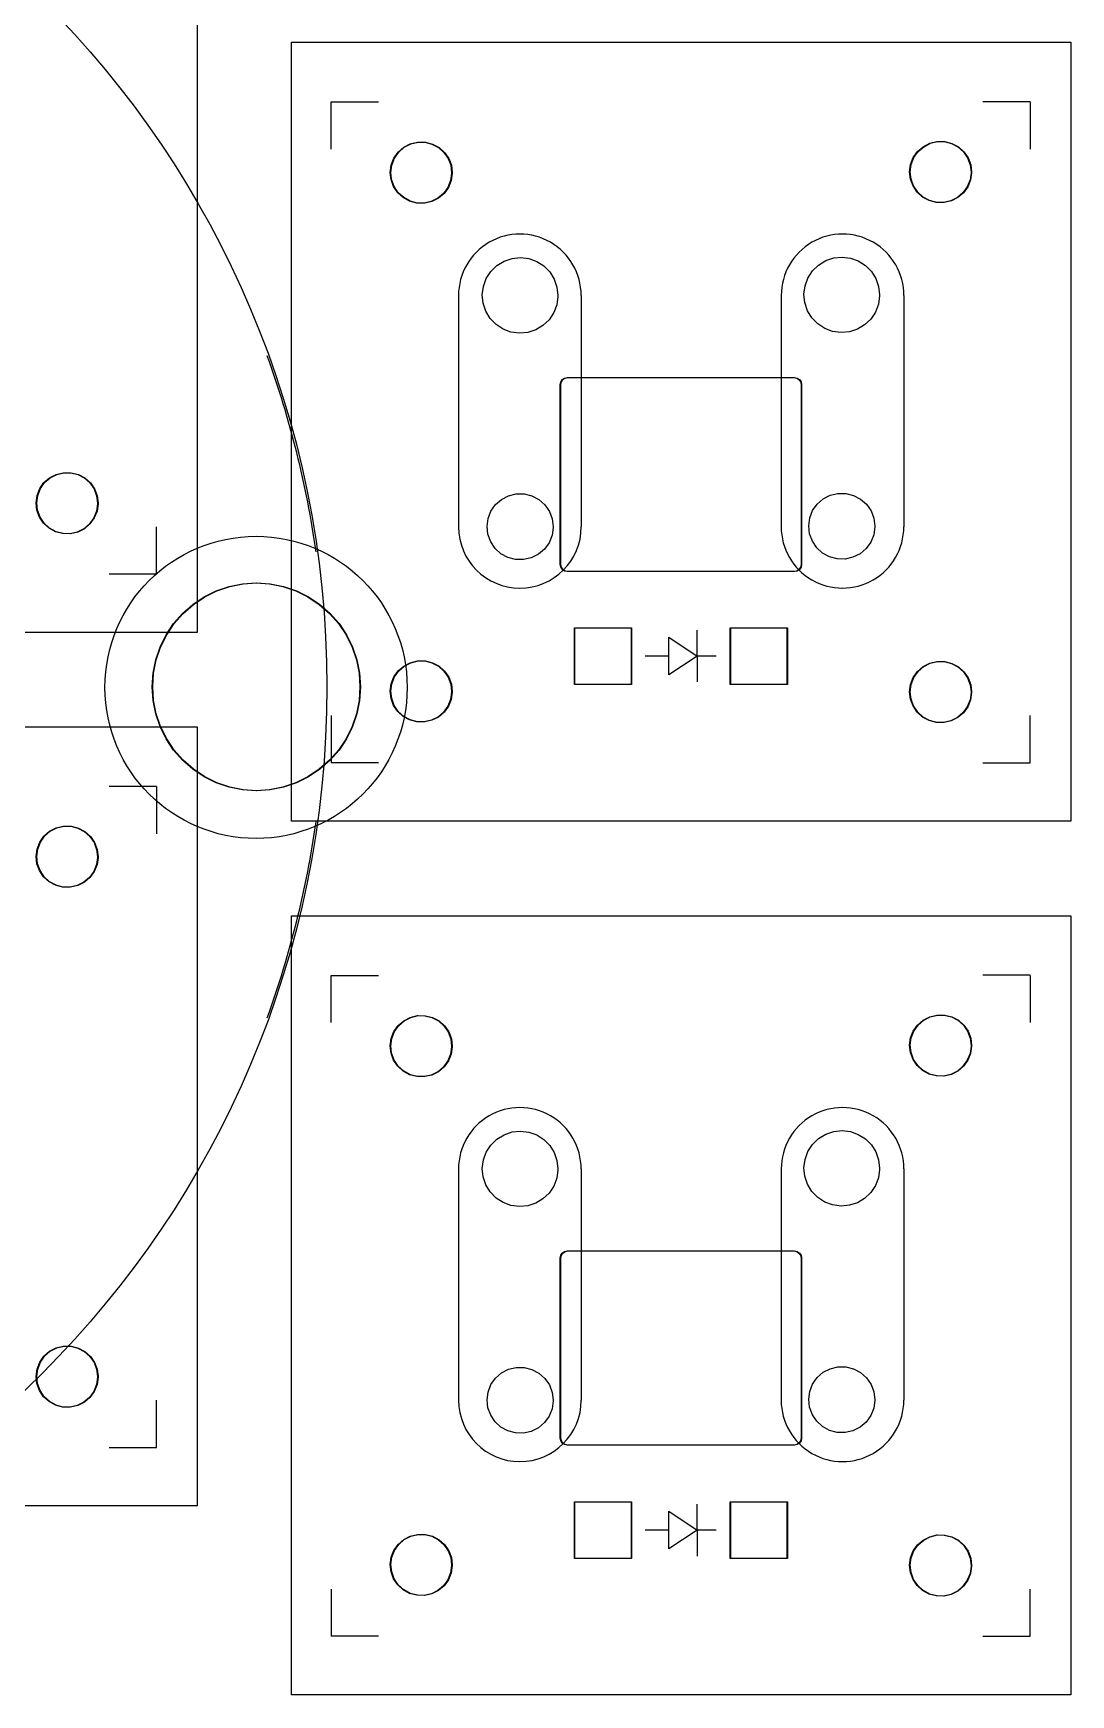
# Model space of a CAD drawing. Header units: inches. Extents: x 5 to 159, y 7 to 116.
# Drawn here: x 102.2 to 124.17, y 46.62 to 81.82 of the extents above; entities that cross this region are included whole.
import ezdxf

# ---------------------------------------------------------------- set-up
doc = ezdxf.new("R2010")
doc.units = ezdxf.units.IN
doc.header["$MEASUREMENT"] = 0
doc.layers.get('0').update_dxf_attribs({"color": 1})
doc.layers.add('KICAD_EXPORT', color=12, linetype='Continuous')
doc.layers.add('OUTLINE_CURVED', color=6, linetype='Continuous')

# ---------------------------------------------------------------- blocks, each defined once
blk = doc.blocks.new('switch')
for p, q in [((79.189, 28.239), (79.191, 23.339)), ((81.787, 28.239), (81.788, 23.34)), ((86.023, 28.239), (86.022, 23.34)), ((88.621, 28.239), (88.619, 23.339))]:
    blk.add_line(p, q)
for centre, start, end in [((80.488, 28.239), 0, 180.0351), ((87.322, 28.239), 359.9649, 180), ((80.489, 23.339), 180.0175, 0.0175), ((87.321, 23.339), 179.9825, 359.9825)]:
    blk.add_arc(centre, 1.299, start, end)

msp = doc.modelspace()

# ---------------------------------------------------------------- linework, layer by layer
at = {"layer": 'KICAD_EXPORT', "linetype": 'Continuous'}
for p, q in [((105.673, 85.625), (105.673, 69.125)), ((107.673, 65.125), (107.673, 81.625)), ((107.673, 81.625), (124.173, 81.625)), ((124.173, 81.625), (124.173, 65.125)), ((108.511, 80.362), (109.511, 80.362)), ((108.511, 79.362), (108.511, 80.362)), ((123.311, 80.363), (122.311, 80.363)), ((123.311, 80.362), (123.311, 79.362)), ((109.838, 79.17), (109.928, 79.297)), ((109.85, 79.17), (109.94, 79.297)), ((109.928, 79.297), (110.046, 79.4)), ((109.94, 79.297), (110.058, 79.4)), ((110.046, 79.4), (110.185, 79.472)), ((110.058, 79.4), (110.197, 79.472)), ((110.185, 79.472), (110.337, 79.508)), ((110.197, 79.472), (110.349, 79.508)), ((110.337, 79.508), (110.493, 79.507)), ((110.349, 79.508), (110.505, 79.507)), ((110.493, 79.507), (110.644, 79.469)), ((110.505, 79.507), (110.656, 79.469)), ((110.644, 79.469), (110.782, 79.396)), ((110.656, 79.469), (110.794, 79.396)), ((110.782, 79.396), (110.899, 79.292)), ((110.794, 79.396), (110.911, 79.292)), ((110.899, 79.292), (110.987, 79.164)), ((110.911, 79.292), (110.999, 79.164)), ((120.782, 79.037), (120.838, 79.182)), ((120.794, 79.037), (120.85, 79.182)), ((120.838, 79.182), (120.928, 79.31)), ((120.85, 79.182), (120.94, 79.31)), ((120.928, 79.31), (121.046, 79.412)), ((120.94, 79.31), (121.058, 79.412)), ((121.046, 79.412), (121.185, 79.484)), ((121.058, 79.412), (121.197, 79.484)), ((121.185, 79.484), (121.337, 79.521)), ((121.197, 79.484), (121.349, 79.521)), ((121.337, 79.521), (121.493, 79.52)), ((121.349, 79.521), (121.505, 79.52)), ((121.493, 79.52), (121.644, 79.482)), ((121.505, 79.52), (121.656, 79.482)), ((121.644, 79.482), (121.782, 79.409)), ((121.656, 79.482), (121.794, 79.409)), ((121.782, 79.409), (121.899, 79.305)), ((121.794, 79.409), (121.911, 79.305)), ((121.899, 79.305), (121.987, 79.176)), ((121.911, 79.305), (121.999, 79.176)), ((109.761, 78.869), (109.782, 79.024)), ((109.778, 78.714), (109.761, 78.869)), ((109.773, 78.869), (109.794, 79.024)), ((109.79, 78.714), (109.773, 78.869)), ((109.782, 79.024), (109.838, 79.17)), ((109.794, 79.024), (109.85, 79.17)), ((110.987, 79.164), (111.043, 79.018)), ((110.999, 79.164), (111.055, 79.018)), ((111.061, 78.849), (111.039, 78.694)), ((111.043, 79.018), (111.061, 78.863)), ((111.073, 78.849), (111.051, 78.694)), ((111.055, 79.018), (111.073, 78.863)), ((111.061, 78.863), (111.061, 78.849)), ((111.073, 78.863), (111.073, 78.849)), ((120.761, 78.882), (120.782, 79.037)), ((120.779, 78.726), (120.761, 78.882)), ((120.773, 78.882), (120.794, 79.037)), ((120.791, 78.726), (120.773, 78.882)), ((121.987, 79.176), (122.043, 79.03)), ((121.999, 79.176), (122.055, 79.03)), ((122.061, 78.861), (122.039, 78.707)), ((122.043, 79.03), (122.061, 78.875)), ((122.073, 78.861), (122.051, 78.707)), ((122.055, 79.03), (122.073, 78.875)), ((122.061, 78.875), (122.061, 78.861)), ((122.073, 78.875), (122.073, 78.861)), ((109.832, 78.567), (109.778, 78.714)), ((109.844, 78.567), (109.79, 78.714)), ((109.919, 78.438), (109.832, 78.567)), ((109.931, 78.438), (109.844, 78.567)), ((110.981, 78.549), (110.89, 78.423)), ((110.993, 78.549), (110.902, 78.423)), ((111.039, 78.694), (110.981, 78.549)), ((111.051, 78.694), (110.993, 78.549)), ((120.832, 78.58), (120.779, 78.726)), ((120.844, 78.58), (120.791, 78.726)), ((120.919, 78.45), (120.832, 78.58)), ((120.931, 78.45), (120.844, 78.58)), ((121.981, 78.562), (121.89, 78.435)), ((121.993, 78.562), (121.902, 78.435)), ((122.039, 78.707), (121.981, 78.562)), ((122.051, 78.707), (121.993, 78.562)), ((110.035, 78.333), (109.919, 78.438)), ((110.047, 78.333), (109.931, 78.438)), ((110.172, 78.258), (110.035, 78.333)), ((110.184, 78.258), (110.047, 78.333)), ((110.323, 78.219), (110.172, 78.258)), ((110.335, 78.219), (110.184, 78.258)), ((110.479, 78.216), (110.323, 78.219)), ((110.491, 78.216), (110.335, 78.219)), ((110.631, 78.251), (110.479, 78.216)), ((110.643, 78.251), (110.491, 78.216)), ((110.771, 78.321), (110.631, 78.251)), ((110.783, 78.321), (110.643, 78.251)), ((110.89, 78.423), (110.771, 78.321)), ((110.902, 78.423), (110.783, 78.321)), ((121.035, 78.345), (120.919, 78.45)), ((121.047, 78.345), (120.931, 78.45)), ((121.172, 78.271), (121.035, 78.345)), ((121.184, 78.271), (121.047, 78.345)), ((121.323, 78.231), (121.172, 78.271)), ((121.335, 78.231), (121.184, 78.271)), ((121.479, 78.228), (121.323, 78.231)), ((121.491, 78.228), (121.335, 78.231)), ((121.632, 78.263), (121.479, 78.228)), ((121.644, 78.263), (121.491, 78.228)), ((121.771, 78.333), (121.632, 78.263)), ((121.783, 78.333), (121.644, 78.263)), ((121.89, 78.435), (121.771, 78.333)), ((121.902, 78.435), (121.783, 78.333)), ((119.152, 77.056), (119.329, 77.075)), ((119.329, 77.075), (119.506, 77.054)), ((111.795, 76.618), (111.891, 76.768)), ((111.891, 76.768), (112.019, 76.893)), ((112.019, 76.893), (112.171, 76.986)), ((112.171, 76.986), (112.34, 77.044)), ((112.34, 77.044), (112.517, 77.063)), ((112.517, 77.063), (112.694, 77.041)), ((112.694, 77.041), (112.862, 76.982)), ((112.862, 76.982), (113.013, 76.886)), ((113.013, 76.886), (113.138, 76.759)), ((113.138, 76.759), (113.233, 76.608)), ((118.607, 76.631), (118.703, 76.781)), ((118.703, 76.781), (118.831, 76.905)), ((118.831, 76.905), (118.983, 76.999)), ((118.983, 76.999), (119.152, 77.056)), ((119.506, 77.054), (119.674, 76.994)), ((119.674, 76.994), (119.825, 76.898)), ((119.825, 76.898), (119.95, 76.772)), ((119.95, 76.772), (120.045, 76.621)), ((111.711, 76.274), (111.734, 76.451)), ((111.734, 76.451), (111.795, 76.618)), ((113.233, 76.608), (113.291, 76.44)), ((113.291, 76.44), (113.311, 76.263)), ((118.523, 76.286), (118.546, 76.463)), ((118.546, 76.463), (118.607, 76.631)), ((120.045, 76.621), (120.103, 76.452)), ((120.103, 76.452), (120.123, 76.275)), ((111.729, 76.096), (111.711, 76.274)), ((111.785, 75.927), (111.729, 76.096)), ((113.286, 76.064), (113.223, 75.897)), ((113.311, 76.24), (113.286, 76.064)), ((113.311, 76.263), (113.311, 76.24)), ((118.541, 76.109), (118.523, 76.286)), ((118.597, 75.939), (118.541, 76.109)), ((120.098, 76.076), (120.035, 75.909)), ((120.123, 76.253), (120.098, 76.076)), ((120.123, 76.275), (120.123, 76.253)), ((111.877, 75.774), (111.785, 75.927)), ((112.001, 75.646), (111.877, 75.774)), ((113.124, 75.748), (112.995, 75.625)), ((113.223, 75.897), (113.124, 75.748)), ((118.69, 75.787), (118.597, 75.939)), ((118.813, 75.658), (118.69, 75.787)), ((119.936, 75.761), (119.807, 75.638)), ((120.035, 75.909), (119.936, 75.761)), ((112.151, 75.548), (112.001, 75.646)), ((112.318, 75.486), (112.151, 75.548)), ((112.495, 75.463), (112.318, 75.486)), ((112.672, 75.479), (112.495, 75.463)), ((112.842, 75.534), (112.672, 75.479)), ((112.995, 75.625), (112.842, 75.534)), ((118.963, 75.561), (118.813, 75.658)), ((119.13, 75.499), (118.963, 75.561)), ((119.307, 75.475), (119.13, 75.499)), ((119.484, 75.491), (119.307, 75.475)), ((119.654, 75.546), (119.484, 75.491)), ((119.807, 75.638), (119.654, 75.546)), ((113.361, 74.375), (113.373, 74.432)), ((113.361, 70.562), (113.361, 74.375)), ((113.373, 74.432), (113.405, 74.481)), ((113.373, 74.375), (113.385, 74.432)), ((113.373, 70.562), (113.373, 74.375)), ((113.385, 74.432), (113.417, 74.481)), ((113.405, 74.481), (113.454, 74.513)), ((113.417, 74.481), (113.466, 74.513)), ((113.454, 74.513), (113.511, 74.525)), ((113.466, 74.513), (113.523, 74.525)), ((113.511, 74.525), (118.311, 74.525)), ((113.523, 74.525), (118.323, 74.525)), ((118.311, 74.525), (118.369, 74.513)), ((118.323, 74.525), (118.381, 74.513)), ((118.369, 74.513), (118.417, 74.481)), ((118.381, 74.513), (118.429, 74.481)), ((118.417, 74.481), (118.45, 74.432)), ((118.429, 74.481), (118.462, 74.432)), ((118.45, 74.432), (118.461, 74.375)), ((118.461, 74.375), (118.461, 70.562)), ((118.462, 74.432), (118.473, 74.375)), ((118.473, 74.375), (118.473, 70.562)), ((102.685, 72.472), (102.837, 72.508)), ((102.697, 72.472), (102.849, 72.508)), ((102.837, 72.508), (102.993, 72.507)), ((102.849, 72.508), (103.005, 72.507)), ((102.993, 72.507), (103.144, 72.469)), ((103.005, 72.507), (103.156, 72.469)), ((102.282, 72.024), (102.339, 72.17)), ((102.294, 72.024), (102.351, 72.17)), ((102.339, 72.17), (102.428, 72.297)), ((102.351, 72.17), (102.44, 72.297)), ((102.428, 72.297), (102.546, 72.4)), ((102.44, 72.297), (102.558, 72.4)), ((102.546, 72.4), (102.685, 72.472)), ((102.558, 72.4), (102.697, 72.472)), ((103.144, 72.469), (103.282, 72.396)), ((103.156, 72.469), (103.294, 72.396)), ((103.282, 72.396), (103.399, 72.292)), ((103.294, 72.396), (103.411, 72.292)), ((103.399, 72.292), (103.487, 72.164)), ((103.411, 72.292), (103.499, 72.164)), ((103.487, 72.164), (103.543, 72.018)), ((103.499, 72.164), (103.555, 72.018)), ((102.261, 71.869), (102.282, 72.024)), ((102.279, 71.714), (102.261, 71.869)), ((102.273, 71.869), (102.294, 72.024)), ((102.291, 71.714), (102.273, 71.869)), ((103.561, 71.849), (103.539, 71.694)), ((103.543, 72.018), (103.561, 71.863)), ((103.573, 71.849), (103.551, 71.694)), ((103.555, 72.018), (103.573, 71.863)), ((103.561, 71.863), (103.561, 71.849)), ((103.573, 71.863), (103.573, 71.849)), ((111.894, 71.693), (111.991, 71.831)), ((111.991, 71.831), (112.118, 71.942)), ((112.118, 71.942), (112.267, 72.019)), ((112.267, 72.019), (112.431, 72.058)), ((112.431, 72.058), (112.599, 72.057)), ((112.599, 72.057), (112.762, 72.016)), ((112.762, 72.016), (112.911, 71.937)), ((112.911, 71.937), (113.036, 71.825)), ((113.036, 71.825), (113.132, 71.687)), ((118.706, 71.706), (118.803, 71.843)), ((118.803, 71.843), (118.93, 71.954)), ((118.93, 71.954), (119.079, 72.031)), ((119.079, 72.031), (119.243, 72.07)), ((119.243, 72.07), (119.411, 72.069)), ((119.411, 72.069), (119.574, 72.028)), ((119.574, 72.028), (119.723, 71.95)), ((119.723, 71.95), (119.848, 71.838)), ((119.848, 71.838), (119.944, 71.699)), ((102.332, 71.567), (102.279, 71.714)), ((102.344, 71.567), (102.291, 71.714)), ((102.419, 71.438), (102.332, 71.567)), ((102.431, 71.438), (102.344, 71.567)), ((102.535, 71.333), (102.419, 71.438)), ((102.547, 71.333), (102.431, 71.438)), ((103.481, 71.549), (103.39, 71.423)), ((103.493, 71.549), (103.402, 71.423)), ((103.539, 71.694), (103.481, 71.549)), ((103.551, 71.694), (103.493, 71.549)), ((111.811, 71.37), (111.833, 71.537)), ((111.833, 71.537), (111.894, 71.693)), ((113.132, 71.687), (113.191, 71.53)), ((113.191, 71.53), (113.211, 71.363)), ((118.623, 71.382), (118.645, 71.549)), ((118.645, 71.549), (118.706, 71.706)), ((119.944, 71.699), (120.003, 71.542)), ((120.003, 71.542), (120.023, 71.375)), ((102.672, 71.258), (102.535, 71.333)), ((102.684, 71.258), (102.547, 71.333)), ((102.823, 71.219), (102.672, 71.258)), ((102.835, 71.219), (102.684, 71.258)), ((102.979, 71.216), (102.823, 71.219)), ((102.991, 71.216), (102.835, 71.219)), ((103.132, 71.251), (102.979, 71.216)), ((103.144, 71.251), (102.991, 71.216)), ((103.271, 71.321), (103.132, 71.251)), ((103.283, 71.321), (103.144, 71.251)), ((103.39, 71.423), (103.271, 71.321)), ((103.402, 71.423), (103.283, 71.321)), ((104.811, 70.363), (104.811, 71.363)), ((111.83, 71.203), (111.811, 71.37)), ((111.888, 71.045), (111.83, 71.203)), ((113.187, 71.181), (113.125, 71.025)), ((113.211, 71.348), (113.187, 71.181)), ((113.211, 71.363), (113.211, 71.348)), ((118.642, 71.215), (118.623, 71.382)), ((118.7, 71.057), (118.642, 71.215)), ((119.999, 71.194), (119.937, 71.038)), ((120.023, 71.36), (119.999, 71.194)), ((120.023, 71.375), (120.023, 71.36)), ((111.981, 70.905), (111.888, 71.045)), ((112.106, 70.792), (111.981, 70.905)), ((112.254, 70.712), (112.106, 70.792)), ((112.899, 70.78), (112.748, 70.704)), ((113.027, 70.889), (112.899, 70.78)), ((113.125, 71.025), (113.027, 70.889)), ((118.793, 70.917), (118.7, 71.057)), ((118.918, 70.804), (118.793, 70.917)), ((119.066, 70.724), (118.918, 70.804)), ((119.711, 70.792), (119.56, 70.716)), ((119.839, 70.901), (119.711, 70.792)), ((119.937, 71.038), (119.839, 70.901)), ((112.416, 70.669), (112.254, 70.712)), ((112.584, 70.666), (112.416, 70.669)), ((112.748, 70.704), (112.584, 70.666)), ((113.373, 70.505), (113.361, 70.562)), ((113.385, 70.505), (113.373, 70.562)), ((113.405, 70.456), (113.373, 70.505)), ((113.417, 70.456), (113.385, 70.505)), ((113.454, 70.424), (113.405, 70.456)), ((113.466, 70.424), (113.417, 70.456)), ((113.511, 70.412), (113.454, 70.424)), ((113.523, 70.412), (113.466, 70.424)), ((118.311, 70.412), (113.511, 70.412)), ((118.323, 70.412), (113.523, 70.412)), ((118.369, 70.424), (118.311, 70.412)), ((118.381, 70.424), (118.323, 70.412)), ((118.417, 70.456), (118.369, 70.424)), ((118.429, 70.456), (118.381, 70.424)), ((118.45, 70.505), (118.417, 70.456)), ((118.462, 70.505), (118.429, 70.456)), ((118.461, 70.562), (118.45, 70.505)), ((118.473, 70.562), (118.462, 70.505)), ((119.228, 70.681), (119.066, 70.724)), ((119.397, 70.679), (119.228, 70.681)), ((119.56, 70.716), (119.397, 70.679)), ((103.811, 70.363), (104.811, 70.363)), ((106.077, 70.005), (106.349, 70.098)), ((106.089, 70.005), (106.361, 70.098)), ((106.349, 70.098), (106.632, 70.154)), ((106.361, 70.098), (106.644, 70.154)), ((106.632, 70.154), (106.919, 70.173)), ((106.644, 70.154), (106.931, 70.173)), ((106.919, 70.173), (107.206, 70.154)), ((106.931, 70.173), (107.218, 70.154)), ((107.206, 70.154), (107.488, 70.098)), ((107.218, 70.154), (107.5, 70.098)), ((107.488, 70.098), (107.761, 70.005)), ((107.5, 70.098), (107.773, 70.005)), ((105.363, 69.528), (105.58, 69.718)), ((105.375, 69.528), (105.592, 69.718)), ((105.58, 69.718), (105.819, 69.878)), ((105.592, 69.718), (105.831, 69.878)), ((105.819, 69.878), (106.077, 70.005)), ((105.831, 69.878), (106.089, 70.005)), ((107.761, 70.005), (108.019, 69.878)), ((107.773, 70.005), (108.031, 69.878)), ((108.019, 69.878), (108.258, 69.718)), ((108.031, 69.878), (108.27, 69.718)), ((108.258, 69.718), (108.474, 69.528)), ((108.27, 69.718), (108.486, 69.528)), ((105.173, 69.312), (105.363, 69.528)), ((105.185, 69.312), (105.375, 69.528)), ((108.474, 69.528), (108.664, 69.312)), ((108.486, 69.528), (108.676, 69.312)), ((105.673, 69.125), (89.173, 69.125)), ((104.886, 68.815), (105.014, 69.073)), ((104.898, 68.815), (105.026, 69.073)), ((105.014, 69.073), (105.173, 69.312)), ((105.026, 69.073), (105.185, 69.312)), ((108.664, 69.312), (108.824, 69.073)), ((108.676, 69.312), (108.836, 69.073)), ((108.824, 69.073), (108.951, 68.815)), ((108.836, 69.073), (108.963, 68.815)), ((113.661, 68.025), (113.661, 69.225)), ((113.661, 69.225), (114.861, 69.225)), ((113.673, 68.025), (113.673, 69.225)), ((113.673, 69.225), (114.873, 69.225)), ((114.861, 69.225), (114.861, 68.025)), ((114.873, 69.225), (114.873, 68.025)), ((115.661, 69.025), (116.261, 68.625)), ((115.661, 68.225), (115.661, 69.025)), ((116.261, 68.625), (116.261, 69.175)), ((116.961, 68.025), (116.961, 69.225)), ((116.961, 69.225), (118.161, 69.225)), ((116.973, 68.025), (116.973, 69.225)), ((116.973, 69.225), (118.173, 69.225)), ((118.161, 69.225), (118.161, 68.025)), ((118.173, 69.225), (118.173, 68.025)), ((104.794, 68.542), (104.886, 68.815)), ((104.806, 68.542), (104.898, 68.815)), ((108.951, 68.815), (109.044, 68.542)), ((108.963, 68.815), (109.056, 68.542)), ((115.661, 68.625), (115.161, 68.625)), ((116.261, 68.625), (115.661, 68.225)), ((116.261, 68.625), (116.261, 68.075)), ((116.661, 68.625), (116.261, 68.625)), ((104.738, 68.26), (104.794, 68.542)), ((104.75, 68.26), (104.806, 68.542)), ((109.044, 68.542), (109.1, 68.26)), ((109.056, 68.542), (109.112, 68.26)), ((109.838, 68.182), (109.928, 68.31)), ((109.85, 68.182), (109.94, 68.31)), ((109.928, 68.31), (110.046, 68.412)), ((109.94, 68.31), (110.058, 68.412)), ((110.046, 68.412), (110.185, 68.484)), ((110.058, 68.412), (110.197, 68.484)), ((110.185, 68.484), (110.337, 68.521)), ((110.197, 68.484), (110.349, 68.521)), ((110.337, 68.521), (110.493, 68.52)), ((110.349, 68.521), (110.505, 68.52)), ((110.493, 68.52), (110.644, 68.482)), ((110.505, 68.52), (110.656, 68.482)), ((110.644, 68.482), (110.782, 68.409)), ((110.656, 68.482), (110.794, 68.409)), ((110.782, 68.409), (110.899, 68.305)), ((110.794, 68.409), (110.911, 68.305)), ((110.899, 68.305), (110.987, 68.176)), ((110.911, 68.305), (110.999, 68.176)), ((120.838, 68.17), (120.928, 68.297)), ((120.85, 68.17), (120.94, 68.297)), ((120.928, 68.297), (121.046, 68.4)), ((120.94, 68.297), (121.058, 68.4)), ((121.046, 68.4), (121.185, 68.472)), ((121.058, 68.4), (121.197, 68.472)), ((121.185, 68.472), (121.337, 68.508)), ((121.197, 68.472), (121.349, 68.508)), ((121.337, 68.508), (121.493, 68.507)), ((121.349, 68.508), (121.505, 68.507)), ((121.493, 68.507), (121.644, 68.469)), ((121.505, 68.507), (121.656, 68.469)), ((121.644, 68.469), (121.782, 68.396)), ((121.656, 68.469), (121.794, 68.396)), ((121.782, 68.396), (121.899, 68.292)), ((121.794, 68.396), (121.911, 68.292)), ((121.899, 68.292), (121.987, 68.164)), ((121.911, 68.292), (121.999, 68.164)), ((104.719, 67.973), (104.738, 68.26)), ((104.738, 67.686), (104.719, 67.973)), ((104.731, 67.973), (104.75, 68.26)), ((104.75, 67.686), (104.731, 67.973)), ((109.1, 68.26), (109.119, 67.973)), ((109.119, 67.973), (109.1, 67.686)), ((109.112, 68.26), (109.131, 67.973)), ((109.131, 67.973), (109.112, 67.686)), ((109.761, 67.882), (109.782, 68.037)), ((109.773, 67.882), (109.794, 68.037)), ((109.782, 68.037), (109.838, 68.182)), ((109.794, 68.037), (109.85, 68.182)), ((110.987, 68.176), (111.043, 68.03)), ((110.999, 68.176), (111.055, 68.03)), ((111.043, 68.03), (111.061, 67.875)), ((111.055, 68.03), (111.073, 67.875)), ((114.861, 68.025), (113.661, 68.025)), ((114.873, 68.025), (113.673, 68.025)), ((118.161, 68.025), (116.961, 68.025)), ((118.173, 68.025), (116.973, 68.025)), ((120.761, 67.869), (120.782, 68.024)), ((120.773, 67.869), (120.794, 68.024)), ((120.782, 68.024), (120.838, 68.17)), ((120.794, 68.024), (120.85, 68.17)), ((121.987, 68.164), (122.043, 68.018)), ((121.999, 68.164), (122.055, 68.018)), ((122.043, 68.018), (122.061, 67.863)), ((122.055, 68.018), (122.073, 67.863)), ((104.794, 67.403), (104.738, 67.686)), ((104.806, 67.403), (104.75, 67.686)), ((109.1, 67.686), (109.044, 67.403)), ((109.112, 67.686), (109.056, 67.403)), ((109.779, 67.726), (109.761, 67.882)), ((109.791, 67.726), (109.773, 67.882)), ((109.832, 67.58), (109.779, 67.726)), ((109.844, 67.58), (109.791, 67.726)), ((109.919, 67.45), (109.832, 67.58)), ((109.931, 67.45), (109.844, 67.58)), ((111.039, 67.707), (110.981, 67.562)), ((111.051, 67.707), (110.993, 67.562)), ((111.061, 67.861), (111.039, 67.707)), ((111.073, 67.861), (111.051, 67.707)), ((111.061, 67.875), (111.061, 67.861)), ((111.073, 67.875), (111.073, 67.861)), ((120.778, 67.714), (120.761, 67.869)), ((120.79, 67.714), (120.773, 67.869)), ((120.832, 67.567), (120.778, 67.714)), ((120.844, 67.567), (120.79, 67.714)), ((120.919, 67.438), (120.832, 67.567)), ((120.931, 67.438), (120.844, 67.567)), ((122.039, 67.694), (121.981, 67.549)), ((122.051, 67.694), (121.993, 67.549)), ((122.061, 67.849), (122.039, 67.694)), ((122.073, 67.849), (122.051, 67.694)), ((122.061, 67.863), (122.061, 67.849)), ((122.073, 67.863), (122.073, 67.849)), ((104.886, 67.131), (104.794, 67.403)), ((104.898, 67.131), (104.806, 67.403)), ((108.511, 67.363), (108.511, 66.363)), ((109.044, 67.403), (108.951, 67.131)), ((109.056, 67.403), (108.963, 67.131)), ((110.035, 67.345), (109.919, 67.45)), ((110.047, 67.345), (109.931, 67.45)), ((110.172, 67.271), (110.035, 67.345)), ((110.184, 67.271), (110.047, 67.345)), ((110.323, 67.231), (110.172, 67.271)), ((110.335, 67.231), (110.184, 67.271)), ((110.479, 67.228), (110.323, 67.231)), ((110.491, 67.228), (110.335, 67.231)), ((110.632, 67.263), (110.479, 67.228)), ((110.644, 67.263), (110.491, 67.228)), ((110.771, 67.333), (110.632, 67.263)), ((110.783, 67.333), (110.644, 67.263)), ((110.89, 67.435), (110.771, 67.333)), ((110.902, 67.435), (110.783, 67.333)), ((110.981, 67.562), (110.89, 67.435)), ((110.993, 67.562), (110.902, 67.435)), ((121.035, 67.333), (120.919, 67.438)), ((121.047, 67.333), (120.931, 67.438)), ((121.172, 67.258), (121.035, 67.333)), ((121.184, 67.258), (121.047, 67.333)), ((121.323, 67.219), (121.172, 67.258)), ((121.335, 67.219), (121.184, 67.258)), ((121.479, 67.216), (121.323, 67.219)), ((121.491, 67.216), (121.335, 67.219)), ((121.631, 67.251), (121.479, 67.216)), ((121.643, 67.251), (121.491, 67.216)), ((121.771, 67.321), (121.631, 67.251)), ((121.783, 67.321), (121.643, 67.251)), ((121.89, 67.423), (121.771, 67.321)), ((121.902, 67.423), (121.783, 67.321)), ((121.981, 67.549), (121.89, 67.423)), ((121.993, 67.549), (121.902, 67.423)), ((123.311, 66.363), (123.311, 67.363)), ((89.173, 67.125), (105.673, 67.125)), ((105.014, 66.873), (104.886, 67.131)), ((105.026, 66.873), (104.898, 67.131)), ((105.173, 66.633), (105.014, 66.873)), ((105.185, 66.633), (105.026, 66.873)), ((105.673, 67.125), (105.673, 50.625)), ((108.824, 66.873), (108.664, 66.633)), ((108.836, 66.873), (108.676, 66.633)), ((108.951, 67.131), (108.824, 66.873)), ((108.963, 67.131), (108.836, 66.873)), ((105.363, 66.417), (105.173, 66.633)), ((105.375, 66.417), (105.185, 66.633)), ((108.664, 66.633), (108.474, 66.417)), ((108.676, 66.633), (108.486, 66.417)), ((105.58, 66.227), (105.363, 66.417)), ((105.592, 66.227), (105.375, 66.417)), ((105.819, 66.068), (105.58, 66.227)), ((105.831, 66.068), (105.592, 66.227)), ((108.258, 66.227), (108.019, 66.068)), ((108.27, 66.227), (108.031, 66.068)), ((108.474, 66.417), (108.258, 66.227)), ((108.486, 66.417), (108.27, 66.227)), ((109.511, 66.362), (108.511, 66.362)), ((122.311, 66.363), (123.311, 66.363)), ((104.811, 65.863), (103.811, 65.863)), ((104.811, 65.862), (104.811, 64.862)), ((106.077, 65.94), (105.819, 66.068)), ((106.089, 65.94), (105.831, 66.068)), ((106.349, 65.848), (106.077, 65.94)), ((106.361, 65.848), (106.089, 65.94)), ((106.632, 65.792), (106.349, 65.848)), ((106.644, 65.792), (106.361, 65.848)), ((107.488, 65.848), (107.206, 65.792)), ((107.5, 65.848), (107.218, 65.792)), ((107.761, 65.94), (107.488, 65.848)), ((107.773, 65.94), (107.5, 65.848)), ((108.019, 66.068), (107.761, 65.94)), ((108.031, 66.068), (107.773, 65.94)), ((106.919, 65.773), (106.632, 65.792)), ((106.931, 65.773), (106.644, 65.792)), ((107.206, 65.792), (106.919, 65.773)), ((107.218, 65.792), (106.931, 65.773)), ((124.173, 65.125), (107.673, 65.125)), ((102.339, 64.682), (102.428, 64.81)), ((102.351, 64.682), (102.44, 64.81)), ((102.428, 64.81), (102.546, 64.913)), ((102.44, 64.81), (102.558, 64.913)), ((102.546, 64.913), (102.685, 64.984)), ((102.558, 64.913), (102.697, 64.984)), ((102.685, 64.984), (102.837, 65.021)), ((102.697, 64.984), (102.849, 65.021)), ((102.837, 65.021), (102.993, 65.02)), ((102.849, 65.021), (103.005, 65.02)), ((102.993, 65.02), (103.144, 64.982)), ((103.005, 65.02), (103.156, 64.982)), ((103.144, 64.982), (103.282, 64.909)), ((103.156, 64.982), (103.294, 64.909)), ((103.282, 64.909), (103.399, 64.805)), ((103.294, 64.909), (103.411, 64.805)), ((103.399, 64.805), (103.487, 64.676)), ((103.411, 64.805), (103.499, 64.676)), ((102.261, 64.382), (102.282, 64.537)), ((102.273, 64.382), (102.294, 64.537)), ((102.282, 64.537), (102.339, 64.682)), ((102.294, 64.537), (102.351, 64.682)), ((103.487, 64.676), (103.543, 64.53)), ((103.499, 64.676), (103.555, 64.53)), ((103.543, 64.53), (103.561, 64.375)), ((103.555, 64.53), (103.573, 64.375)), ((102.279, 64.226), (102.261, 64.382)), ((102.291, 64.226), (102.273, 64.382)), ((102.332, 64.08), (102.279, 64.226)), ((102.344, 64.08), (102.291, 64.226)), ((102.419, 63.95), (102.332, 64.08)), ((102.431, 63.95), (102.344, 64.08)), ((103.481, 64.062), (103.39, 63.935)), ((103.493, 64.062), (103.402, 63.935)), ((103.539, 64.207), (103.481, 64.062)), ((103.551, 64.207), (103.493, 64.062)), ((103.561, 64.361), (103.539, 64.207)), ((103.573, 64.361), (103.551, 64.207)), ((103.561, 64.375), (103.561, 64.361)), ((103.573, 64.375), (103.573, 64.361)), ((102.535, 63.845), (102.419, 63.95)), ((102.547, 63.845), (102.431, 63.95)), ((102.672, 63.771), (102.535, 63.845)), ((102.684, 63.771), (102.547, 63.845)), ((102.823, 63.731), (102.672, 63.771)), ((102.835, 63.731), (102.684, 63.771)), ((102.979, 63.728), (102.823, 63.731)), ((102.991, 63.728), (102.835, 63.731)), ((103.132, 63.763), (102.979, 63.728)), ((103.144, 63.763), (102.991, 63.728)), ((103.271, 63.834), (103.132, 63.763)), ((103.283, 63.834), (103.144, 63.763)), ((103.39, 63.935), (103.271, 63.834)), ((103.402, 63.935), (103.283, 63.834)), ((107.673, 63.125), (124.173, 63.125)), ((107.673, 46.625), (107.673, 63.125)), ((124.173, 63.125), (124.173, 46.625)), ((108.511, 60.862), (108.511, 61.862)), ((108.511, 61.862), (109.511, 61.862)), ((123.311, 61.863), (122.311, 61.863)), ((123.311, 61.862), (123.311, 60.862)), ((109.928, 60.798), (110.046, 60.9)), ((109.94, 60.798), (110.058, 60.9)), ((110.046, 60.9), (110.185, 60.972)), ((110.058, 60.9), (110.197, 60.972)), ((110.185, 60.972), (110.337, 61.008)), ((110.197, 60.972), (110.349, 61.008)), ((110.337, 61.008), (110.493, 61.007)), ((110.349, 61.008), (110.505, 61.007)), ((110.493, 61.007), (110.644, 60.969)), ((110.505, 61.007), (110.656, 60.969)), ((110.644, 60.969), (110.782, 60.896)), ((110.656, 60.969), (110.794, 60.896)), ((110.782, 60.896), (110.899, 60.792)), ((110.794, 60.896), (110.911, 60.792)), ((120.928, 60.81), (121.046, 60.913)), ((120.94, 60.81), (121.058, 60.913)), ((121.046, 60.913), (121.185, 60.984)), ((121.058, 60.913), (121.197, 60.984)), ((121.185, 60.984), (121.337, 61.021)), ((121.197, 60.984), (121.349, 61.021)), ((121.337, 61.021), (121.493, 61.02)), ((121.349, 61.021), (121.505, 61.02)), ((121.493, 61.02), (121.644, 60.982)), ((121.505, 61.02), (121.656, 60.982)), ((121.644, 60.982), (121.782, 60.909)), ((121.656, 60.982), (121.794, 60.909)), ((121.782, 60.909), (121.899, 60.805)), ((121.794, 60.909), (121.911, 60.805)), ((109.782, 60.524), (109.838, 60.67)), ((109.794, 60.524), (109.85, 60.67)), ((109.838, 60.67), (109.928, 60.798)), ((109.85, 60.67), (109.94, 60.798)), ((110.899, 60.792), (110.987, 60.664)), ((110.911, 60.792), (110.999, 60.664)), ((110.987, 60.664), (111.043, 60.518)), ((110.999, 60.664), (111.055, 60.518)), ((120.761, 60.382), (120.782, 60.537)), ((120.773, 60.382), (120.794, 60.537)), ((120.782, 60.537), (120.838, 60.682)), ((120.794, 60.537), (120.85, 60.682)), ((120.838, 60.682), (120.928, 60.81)), ((120.85, 60.682), (120.94, 60.81)), ((121.899, 60.805), (121.987, 60.676)), ((121.911, 60.805), (121.999, 60.676)), ((121.987, 60.676), (122.043, 60.53)), ((121.999, 60.676), (122.055, 60.53)), ((122.043, 60.53), (122.061, 60.375)), ((122.055, 60.53), (122.073, 60.375)), ((109.761, 60.369), (109.782, 60.524)), ((109.778, 60.214), (109.761, 60.369)), ((109.773, 60.369), (109.794, 60.524)), ((109.79, 60.214), (109.773, 60.369)), ((109.832, 60.067), (109.778, 60.214)), ((109.844, 60.067), (109.79, 60.214)), ((111.039, 60.194), (110.981, 60.049)), ((111.051, 60.194), (110.993, 60.049)), ((111.061, 60.349), (111.039, 60.194)), ((111.043, 60.518), (111.061, 60.363)), ((111.073, 60.349), (111.051, 60.194)), ((111.055, 60.518), (111.073, 60.363)), ((111.061, 60.363), (111.061, 60.349)), ((111.073, 60.363), (111.073, 60.349)), ((120.779, 60.226), (120.761, 60.382)), ((120.791, 60.226), (120.773, 60.382)), ((120.832, 60.08), (120.779, 60.226)), ((120.844, 60.08), (120.791, 60.226)), ((122.039, 60.207), (121.981, 60.062)), ((122.051, 60.207), (121.993, 60.062)), ((122.061, 60.361), (122.039, 60.207)), ((122.073, 60.361), (122.051, 60.207)), ((122.061, 60.375), (122.061, 60.361)), ((122.073, 60.375), (122.073, 60.361)), ((109.919, 59.938), (109.832, 60.067)), ((109.931, 59.938), (109.844, 60.067)), ((110.035, 59.833), (109.919, 59.938)), ((110.047, 59.833), (109.931, 59.938)), ((110.172, 59.758), (110.035, 59.833)), ((110.184, 59.758), (110.047, 59.833)), ((110.89, 59.923), (110.771, 59.821)), ((110.902, 59.923), (110.783, 59.821)), ((110.981, 60.049), (110.89, 59.923)), ((110.993, 60.049), (110.902, 59.923)), ((120.919, 59.95), (120.832, 60.08)), ((120.931, 59.95), (120.844, 60.08)), ((121.035, 59.845), (120.919, 59.95)), ((121.047, 59.845), (120.931, 59.95)), ((121.172, 59.771), (121.035, 59.845)), ((121.184, 59.771), (121.047, 59.845)), ((121.771, 59.834), (121.632, 59.763)), ((121.783, 59.834), (121.644, 59.763)), ((121.89, 59.935), (121.771, 59.834)), ((121.902, 59.935), (121.783, 59.834)), ((121.981, 60.062), (121.89, 59.935)), ((121.993, 60.062), (121.902, 59.935)), ((110.323, 59.719), (110.172, 59.758)), ((110.335, 59.719), (110.184, 59.758)), ((110.479, 59.716), (110.323, 59.719)), ((110.491, 59.716), (110.335, 59.719)), ((110.631, 59.751), (110.479, 59.716)), ((110.643, 59.751), (110.491, 59.716)), ((110.771, 59.821), (110.631, 59.751)), ((110.783, 59.821), (110.643, 59.751)), ((121.323, 59.731), (121.172, 59.771)), ((121.335, 59.731), (121.184, 59.771)), ((121.479, 59.728), (121.323, 59.731)), ((121.491, 59.728), (121.335, 59.731)), ((121.632, 59.763), (121.479, 59.728)), ((121.644, 59.763), (121.491, 59.728)), ((112.019, 58.393), (112.171, 58.486)), ((112.171, 58.486), (112.34, 58.544)), ((112.34, 58.544), (112.517, 58.563)), ((112.517, 58.563), (112.694, 58.541)), ((112.694, 58.541), (112.862, 58.482)), ((112.862, 58.482), (113.013, 58.386)), ((118.831, 58.405), (118.983, 58.499)), ((118.983, 58.499), (119.152, 58.556)), ((119.152, 58.556), (119.329, 58.575)), ((119.329, 58.575), (119.506, 58.554)), ((119.506, 58.554), (119.674, 58.494)), ((119.674, 58.494), (119.825, 58.398)), ((111.734, 57.951), (111.795, 58.118)), ((111.795, 58.118), (111.891, 58.268)), ((111.891, 58.268), (112.019, 58.393)), ((113.013, 58.386), (113.138, 58.26)), ((113.138, 58.26), (113.233, 58.108)), ((113.233, 58.108), (113.291, 57.94)), ((118.546, 57.963), (118.607, 58.131)), ((118.607, 58.131), (118.703, 58.281)), ((118.703, 58.281), (118.831, 58.405)), ((119.825, 58.398), (119.95, 58.272)), ((119.95, 58.272), (120.045, 58.121)), ((120.045, 58.121), (120.103, 57.952)), ((111.711, 57.774), (111.734, 57.951)), ((111.729, 57.596), (111.711, 57.774)), ((113.311, 57.74), (113.286, 57.564)), ((113.291, 57.94), (113.311, 57.763)), ((113.311, 57.763), (113.311, 57.74)), ((118.523, 57.786), (118.546, 57.963)), ((118.541, 57.609), (118.523, 57.786)), ((120.123, 57.753), (120.098, 57.576)), ((120.103, 57.952), (120.123, 57.775)), ((120.123, 57.775), (120.123, 57.753)), ((111.785, 57.427), (111.729, 57.596)), ((111.877, 57.274), (111.785, 57.427)), ((113.223, 57.397), (113.124, 57.248)), ((113.286, 57.564), (113.223, 57.397)), ((118.597, 57.439), (118.541, 57.609)), ((118.69, 57.287), (118.597, 57.439)), ((120.035, 57.409), (119.936, 57.261)), ((120.098, 57.576), (120.035, 57.409)), ((112.001, 57.146), (111.877, 57.274)), ((112.151, 57.049), (112.001, 57.146)), ((112.318, 56.986), (112.151, 57.049)), ((112.842, 57.034), (112.672, 56.979)), ((112.995, 57.125), (112.842, 57.034)), ((113.124, 57.248), (112.995, 57.125)), ((118.813, 57.159), (118.69, 57.287)), ((118.963, 57.061), (118.813, 57.159)), ((119.13, 56.999), (118.963, 57.061)), ((119.654, 57.046), (119.484, 56.991)), ((119.807, 57.138), (119.654, 57.046)), ((119.936, 57.261), (119.807, 57.138)), ((112.495, 56.963), (112.318, 56.986)), ((112.672, 56.979), (112.495, 56.963)), ((119.307, 56.975), (119.13, 56.999)), ((119.484, 56.991), (119.307, 56.975)), ((113.373, 55.932), (113.405, 55.981)), ((113.385, 55.932), (113.417, 55.981)), ((113.405, 55.981), (113.454, 56.013)), ((113.417, 55.981), (113.466, 56.013)), ((113.454, 56.013), (113.511, 56.025)), ((113.466, 56.013), (113.523, 56.025)), ((113.511, 56.025), (118.311, 56.025)), ((113.523, 56.025), (118.323, 56.025)), ((118.311, 56.025), (118.369, 56.013)), ((118.323, 56.025), (118.381, 56.013)), ((118.369, 56.013), (118.417, 55.981)), ((118.381, 56.013), (118.429, 55.981)), ((118.417, 55.981), (118.45, 55.932)), ((118.429, 55.981), (118.462, 55.932)), ((113.361, 55.875), (113.373, 55.932)), ((113.361, 52.063), (113.361, 55.875)), ((113.373, 55.875), (113.385, 55.932)), ((113.373, 52.063), (113.373, 55.875)), ((118.45, 55.932), (118.461, 55.875)), ((118.461, 55.875), (118.461, 52.063)), ((118.462, 55.932), (118.473, 55.875)), ((118.473, 55.875), (118.473, 52.063)), ((102.428, 53.798), (102.546, 53.9)), ((102.44, 53.798), (102.558, 53.9)), ((102.546, 53.9), (102.685, 53.972)), ((102.558, 53.9), (102.697, 53.972)), ((102.685, 53.972), (102.837, 54.008)), ((102.697, 53.972), (102.849, 54.008)), ((102.837, 54.008), (102.993, 54.007)), ((102.849, 54.008), (103.005, 54.007)), ((102.993, 54.007), (103.144, 53.969)), ((103.005, 54.007), (103.156, 53.969)), ((103.144, 53.969), (103.282, 53.896)), ((103.156, 53.969), (103.294, 53.896)), ((103.282, 53.896), (103.399, 53.792)), ((103.294, 53.896), (103.411, 53.792)), ((102.261, 53.369), (102.282, 53.524)), ((102.273, 53.369), (102.294, 53.524)), ((102.282, 53.524), (102.339, 53.67)), ((102.294, 53.524), (102.351, 53.67)), ((102.339, 53.67), (102.428, 53.798)), ((102.351, 53.67), (102.44, 53.798)), ((103.399, 53.792), (103.487, 53.664)), ((103.411, 53.792), (103.499, 53.664)), ((103.487, 53.664), (103.543, 53.518)), ((103.499, 53.664), (103.555, 53.518)), ((103.543, 53.518), (103.561, 53.363)), ((103.555, 53.518), (103.573, 53.363)), ((112.118, 53.442), (112.267, 53.519)), ((112.267, 53.519), (112.431, 53.558)), ((112.431, 53.558), (112.599, 53.557)), ((112.599, 53.557), (112.762, 53.516)), ((112.762, 53.516), (112.911, 53.437)), ((118.93, 53.454), (119.079, 53.531)), ((119.079, 53.531), (119.243, 53.57)), ((119.243, 53.57), (119.411, 53.569)), ((119.411, 53.569), (119.574, 53.528)), ((119.574, 53.528), (119.723, 53.45)), ((102.279, 53.214), (102.261, 53.369)), ((102.291, 53.214), (102.273, 53.369)), ((102.332, 53.067), (102.279, 53.214)), ((102.344, 53.067), (102.291, 53.214)), ((103.539, 53.194), (103.481, 53.049)), ((103.551, 53.194), (103.493, 53.049)), ((103.561, 53.349), (103.539, 53.194)), ((103.573, 53.349), (103.551, 53.194)), ((103.561, 53.363), (103.561, 53.349)), ((103.573, 53.363), (103.573, 53.349)), ((111.833, 53.037), (111.894, 53.193)), ((111.894, 53.193), (111.991, 53.331)), ((111.991, 53.331), (112.118, 53.442)), ((112.911, 53.437), (113.036, 53.326)), ((113.036, 53.326), (113.132, 53.187)), ((113.132, 53.187), (113.191, 53.03)), ((118.645, 53.049), (118.706, 53.206)), ((118.706, 53.206), (118.803, 53.343)), ((118.803, 53.343), (118.93, 53.454)), ((119.723, 53.45), (119.848, 53.338)), ((119.848, 53.338), (119.944, 53.199)), ((119.944, 53.199), (120.003, 53.042)), ((102.419, 52.938), (102.332, 53.067)), ((102.431, 52.938), (102.344, 53.067)), ((102.535, 52.833), (102.419, 52.938)), ((102.547, 52.833), (102.431, 52.938)), ((102.672, 52.758), (102.535, 52.833)), ((102.684, 52.758), (102.547, 52.833)), ((103.271, 52.821), (103.132, 52.751)), ((103.283, 52.821), (103.144, 52.751)), ((103.39, 52.923), (103.271, 52.821)), ((103.402, 52.923), (103.283, 52.821)), ((103.481, 53.049), (103.39, 52.923)), ((103.493, 53.049), (103.402, 52.923)), ((104.811, 51.863), (104.811, 52.863)), ((111.811, 52.87), (111.833, 53.037)), ((111.83, 52.703), (111.811, 52.87)), ((113.211, 52.848), (113.187, 52.681)), ((113.191, 53.03), (113.211, 52.863)), ((113.211, 52.863), (113.211, 52.848)), ((118.623, 52.882), (118.645, 53.049)), ((118.642, 52.715), (118.623, 52.882)), ((120.023, 52.86), (119.999, 52.694)), ((120.003, 53.042), (120.023, 52.875)), ((120.023, 52.875), (120.023, 52.86)), ((102.823, 52.719), (102.672, 52.758)), ((102.835, 52.719), (102.684, 52.758)), ((102.979, 52.716), (102.823, 52.719)), ((102.991, 52.716), (102.835, 52.719)), ((103.132, 52.751), (102.979, 52.716)), ((103.144, 52.751), (102.991, 52.716)), ((111.888, 52.545), (111.83, 52.703)), ((111.981, 52.405), (111.888, 52.545)), ((113.125, 52.526), (113.027, 52.389)), ((113.187, 52.681), (113.125, 52.526)), ((118.7, 52.557), (118.642, 52.715)), ((118.793, 52.418), (118.7, 52.557)), ((119.937, 52.538), (119.839, 52.401)), ((119.999, 52.694), (119.937, 52.538)), ((112.106, 52.292), (111.981, 52.405)), ((112.254, 52.212), (112.106, 52.292)), ((112.416, 52.169), (112.254, 52.212)), ((112.584, 52.167), (112.416, 52.169)), ((112.748, 52.204), (112.584, 52.167)), ((112.899, 52.28), (112.748, 52.204)), ((113.027, 52.389), (112.899, 52.28)), ((118.918, 52.305), (118.793, 52.418)), ((119.066, 52.224), (118.918, 52.305)), ((119.228, 52.182), (119.066, 52.224)), ((119.397, 52.179), (119.228, 52.182)), ((119.56, 52.217), (119.397, 52.179)), ((119.711, 52.292), (119.56, 52.217)), ((119.839, 52.401), (119.711, 52.292)), ((103.811, 51.863), (104.811, 51.863)), ((113.373, 52.005), (113.361, 52.063)), ((113.385, 52.005), (113.373, 52.063)), ((113.405, 51.957), (113.373, 52.005)), ((113.417, 51.957), (113.385, 52.005)), ((113.454, 51.924), (113.405, 51.957)), ((113.466, 51.924), (113.417, 51.957)), ((113.511, 51.913), (113.454, 51.924)), ((113.523, 51.913), (113.466, 51.924)), ((118.311, 51.913), (113.511, 51.913)), ((118.323, 51.913), (113.523, 51.913)), ((118.369, 51.924), (118.311, 51.913)), ((118.381, 51.924), (118.323, 51.913)), ((118.417, 51.957), (118.369, 51.924)), ((118.429, 51.957), (118.381, 51.924)), ((118.45, 52.005), (118.417, 51.957)), ((118.462, 52.005), (118.429, 51.957)), ((118.461, 52.063), (118.45, 52.005)), ((118.473, 52.063), (118.462, 52.005)), ((113.661, 49.513), (113.661, 50.713)), ((113.661, 50.713), (114.861, 50.713)), ((113.673, 49.513), (113.673, 50.713)), ((113.673, 50.713), (114.873, 50.713)), ((114.861, 50.713), (114.861, 49.513)), ((114.873, 50.713), (114.873, 49.513)), ((116.961, 49.513), (116.961, 50.713)), ((116.961, 50.713), (118.161, 50.713)), ((116.973, 49.513), (116.973, 50.713)), ((116.973, 50.713), (118.173, 50.713)), ((118.161, 50.713), (118.161, 49.513)), ((118.173, 50.713), (118.173, 49.513)), ((105.673, 50.625), (89.173, 50.625)), ((115.661, 50.513), (116.261, 50.113)), ((115.661, 49.713), (115.661, 50.513)), ((116.261, 50.113), (116.261, 50.663)), ((110.046, 49.913), (110.185, 49.984)), ((110.058, 49.913), (110.197, 49.984)), ((110.185, 49.984), (110.337, 50.021)), ((110.197, 49.984), (110.349, 50.021)), ((110.337, 50.021), (110.493, 50.02)), ((110.349, 50.021), (110.505, 50.02)), ((110.493, 50.02), (110.644, 49.982)), ((110.505, 50.02), (110.656, 49.982)), ((110.644, 49.982), (110.782, 49.909)), ((110.656, 49.982), (110.794, 49.909)), ((115.661, 50.113), (115.161, 50.113)), ((116.261, 50.113), (115.661, 49.713)), ((116.661, 50.113), (116.261, 50.113)), ((116.261, 50.113), (116.261, 49.563)), ((121.046, 49.9), (121.185, 49.972)), ((121.058, 49.9), (121.197, 49.972)), ((121.185, 49.972), (121.337, 50.009)), ((121.197, 49.972), (121.349, 50.009)), ((121.337, 50.009), (121.493, 50.008)), ((121.349, 50.009), (121.505, 50.008)), ((121.493, 50.008), (121.644, 49.97)), ((121.505, 50.008), (121.656, 49.97)), ((109.782, 49.537), (109.838, 49.682)), ((109.794, 49.537), (109.85, 49.682)), ((109.838, 49.682), (109.928, 49.81)), ((109.85, 49.682), (109.94, 49.81)), ((109.928, 49.81), (110.046, 49.913)), ((109.94, 49.81), (110.058, 49.913)), ((110.782, 49.909), (110.899, 49.805)), ((110.794, 49.909), (110.911, 49.805)), ((110.899, 49.805), (110.987, 49.676)), ((110.911, 49.805), (110.999, 49.676)), ((110.987, 49.676), (111.043, 49.53)), ((110.999, 49.676), (111.055, 49.53)), ((120.782, 49.524), (120.838, 49.67)), ((120.794, 49.524), (120.85, 49.67)), ((120.838, 49.67), (120.928, 49.798)), ((120.85, 49.67), (120.94, 49.798)), ((120.928, 49.798), (121.046, 49.9)), ((120.94, 49.798), (121.058, 49.9)), ((121.644, 49.97), (121.782, 49.897)), ((121.656, 49.97), (121.794, 49.897)), ((121.782, 49.897), (121.899, 49.793)), ((121.794, 49.897), (121.911, 49.793)), ((121.899, 49.793), (121.987, 49.664)), ((121.911, 49.793), (121.999, 49.664)), ((121.987, 49.664), (122.043, 49.518)), ((121.999, 49.664), (122.055, 49.518)), ((109.761, 49.382), (109.782, 49.537)), ((109.779, 49.227), (109.761, 49.382)), ((109.773, 49.382), (109.794, 49.537)), ((109.791, 49.227), (109.773, 49.382)), ((111.061, 49.362), (111.039, 49.207)), ((111.043, 49.53), (111.061, 49.375)), ((111.073, 49.362), (111.051, 49.207)), ((111.055, 49.53), (111.073, 49.375)), ((111.061, 49.375), (111.061, 49.362)), ((111.073, 49.375), (111.073, 49.362)), ((114.861, 49.513), (113.661, 49.513)), ((114.873, 49.513), (113.673, 49.513)), ((118.161, 49.513), (116.961, 49.513)), ((118.173, 49.513), (116.973, 49.513)), ((120.761, 49.37), (120.782, 49.524)), ((120.778, 49.214), (120.761, 49.37)), ((120.773, 49.37), (120.794, 49.524)), ((120.79, 49.214), (120.773, 49.37)), ((122.061, 49.349), (122.039, 49.195)), ((122.043, 49.518), (122.061, 49.363)), ((122.073, 49.349), (122.051, 49.195)), ((122.055, 49.518), (122.073, 49.363)), ((122.061, 49.363), (122.061, 49.349)), ((122.073, 49.363), (122.073, 49.349)), ((109.832, 49.08), (109.779, 49.227)), ((109.844, 49.08), (109.791, 49.227)), ((109.919, 48.95), (109.832, 49.08)), ((109.931, 48.95), (109.844, 49.08)), ((110.035, 48.845), (109.919, 48.95)), ((110.047, 48.845), (109.931, 48.95)), ((110.89, 48.935), (110.771, 48.834)), ((110.902, 48.935), (110.783, 48.834)), ((110.981, 49.062), (110.89, 48.935)), ((110.993, 49.062), (110.902, 48.935)), ((111.039, 49.207), (110.981, 49.062)), ((111.051, 49.207), (110.993, 49.062)), ((120.832, 49.068), (120.778, 49.214)), ((120.844, 49.068), (120.79, 49.214)), ((120.919, 48.938), (120.832, 49.068)), ((120.931, 48.938), (120.844, 49.068)), ((121.035, 48.833), (120.919, 48.938)), ((121.047, 48.833), (120.931, 48.938)), ((121.89, 48.923), (121.771, 48.821)), ((121.902, 48.923), (121.783, 48.821)), ((121.981, 49.05), (121.89, 48.923)), ((121.993, 49.05), (121.902, 48.923)), ((122.039, 49.195), (121.981, 49.05)), ((122.051, 49.195), (121.993, 49.05)), ((108.511, 48.863), (108.511, 47.863)), ((110.172, 48.771), (110.035, 48.845)), ((110.184, 48.771), (110.047, 48.845)), ((110.323, 48.731), (110.172, 48.771)), ((110.335, 48.731), (110.184, 48.771)), ((110.479, 48.729), (110.323, 48.731)), ((110.491, 48.729), (110.335, 48.731)), ((110.632, 48.764), (110.479, 48.729)), ((110.644, 48.764), (110.491, 48.729)), ((110.771, 48.834), (110.632, 48.764)), ((110.783, 48.834), (110.644, 48.764)), ((121.172, 48.758), (121.035, 48.833)), ((121.184, 48.758), (121.047, 48.833)), ((121.323, 48.719), (121.172, 48.758)), ((121.335, 48.719), (121.184, 48.758)), ((121.479, 48.716), (121.323, 48.719)), ((121.491, 48.716), (121.335, 48.719)), ((121.631, 48.751), (121.479, 48.716)), ((121.643, 48.751), (121.491, 48.716)), ((121.771, 48.821), (121.631, 48.751)), ((121.783, 48.821), (121.643, 48.751)), ((123.311, 47.863), (123.311, 48.863)), ((109.511, 47.863), (108.511, 47.863)), ((122.311, 47.863), (123.311, 47.863)), ((124.173, 46.625), (107.673, 46.625))]:
    msp.add_line(p, q, dxfattribs=at)
at = {"layer": 'KICAD_EXPORT'}
for start, end in [(8.0047, 19.9697), (340.0303, 351.9953)]:
    msp.add_arc((87.869, 67.973), 20.52, start, end, dxfattribs=at)
at = {"layer": 'OUTLINE_CURVED'}
for centre, radius in [((87.869, 67.973), 20.55), ((106.919, 67.961), 3.2)]:
    msp.add_circle(centre, radius, dxfattribs=at)

# ---------------------------------------------------------------- block references
for p in [(32.018, 48.023), (32.018, 29.523)]:
    msp.add_blockref('switch', p)

doc.saveas('drawing.dxf')
